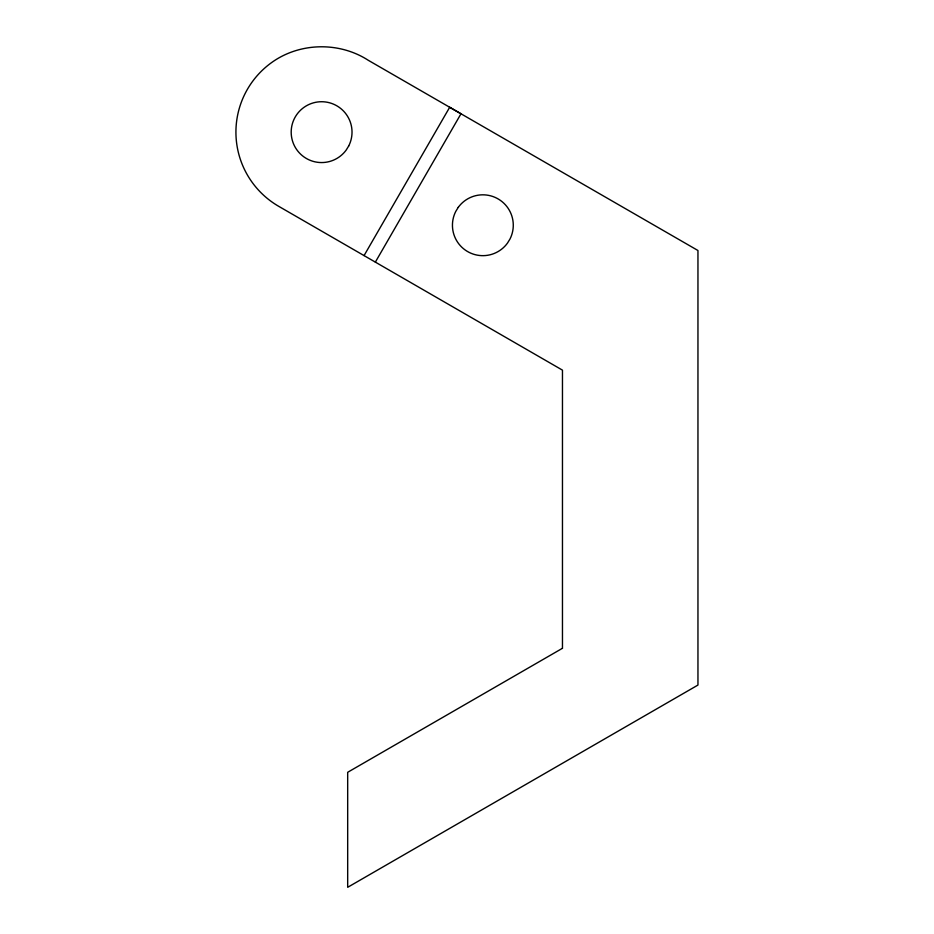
<?xml version="1.0" encoding="UTF-8"?>
<svg xmlns="http://www.w3.org/2000/svg" width="934" height="934" viewBox="0 0 934 934"><rect width="100%" height="100%" fill="white"/><g stroke="black" fill="none" stroke-linecap="round" stroke-linejoin="round"><path stroke-width="1.4" d="M364.062 255.589L449.698 107.258L460.987 113.785L375.351 262.115M348.709 145.961L346.222 150.024A30.425 30.425 0 0 1 294.502 145.961A30.425 30.425 0 0 1 321.611 101.724A30.425 30.425 0 0 1 348.709 145.961M458.244 207.36L455.757 211.434A30.425 30.425 0 0 0 466.965 251.188A30.425 30.425 0 0 0 507.466 243.12L509.964 239.057A30.425 30.425 0 0 0 498.756 199.304A30.425 30.425 0 0 0 458.244 207.36M562.466 648.278L347.682 772.29L347.682 887.3L697.955 685.066L697.955 250.499L368.276 60.29C340.455 42.287 302.756 42.287 274.946 60.29A85.683 85.683 0 0 0 278.764 206.356L562.466 370.144L562.466 648.278"/></g></svg>
